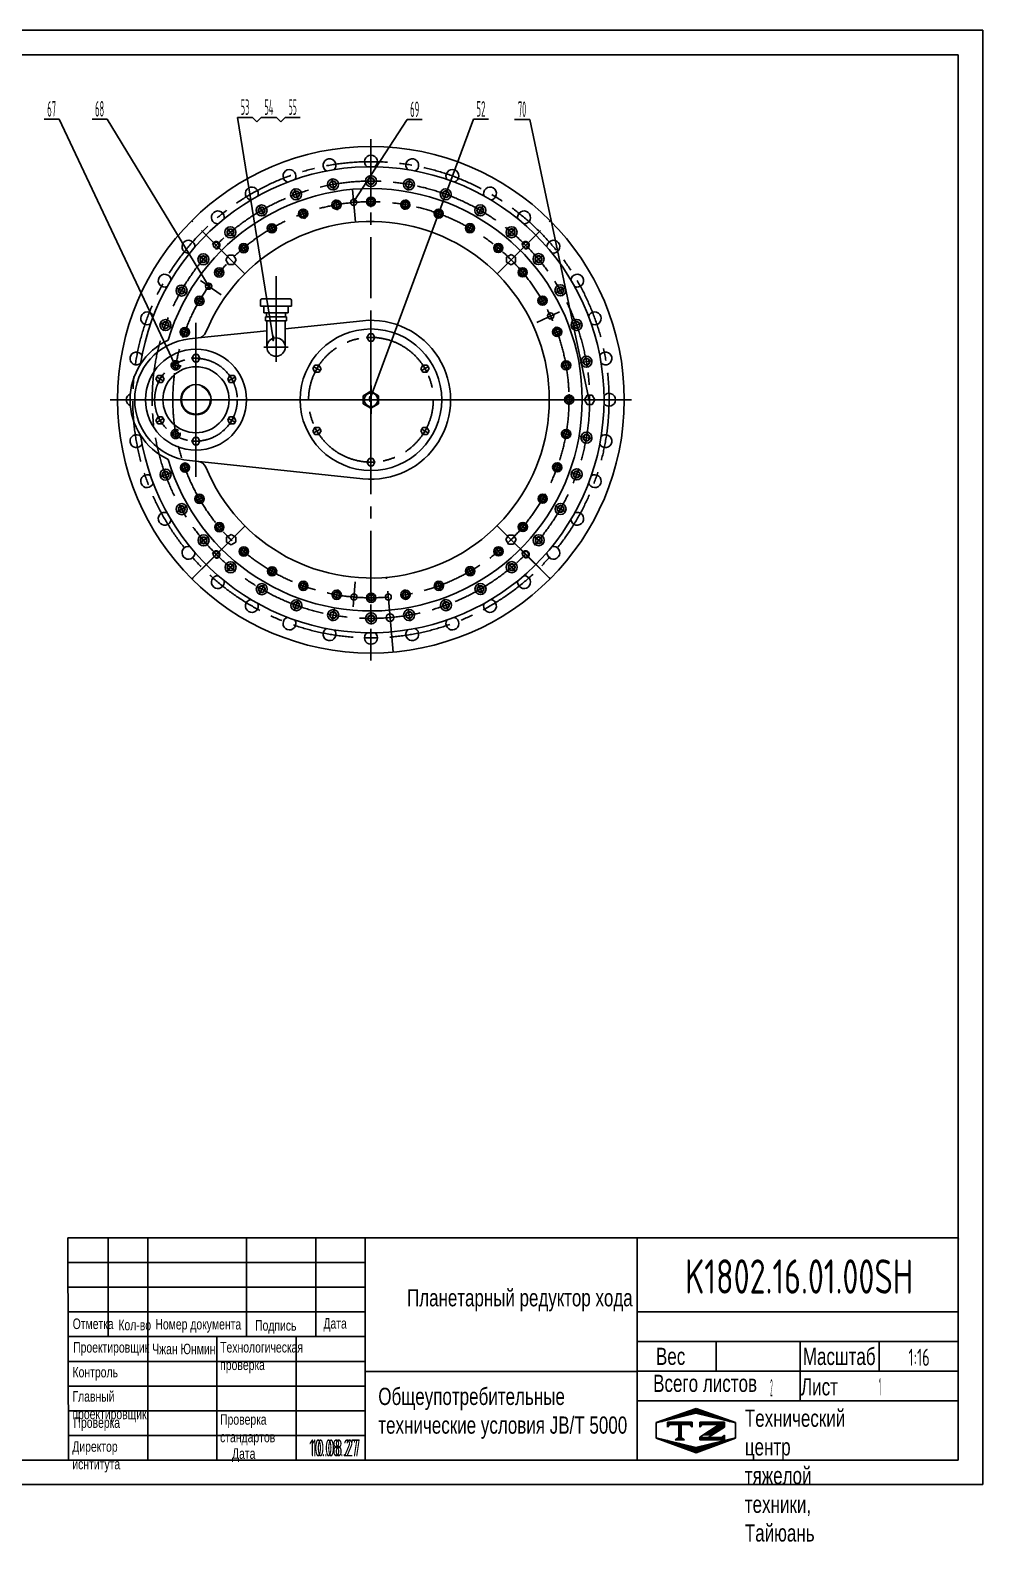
# Model space of a CAD drawing. Header units: millimetres. Extents: x -519 to 6201, y -152 to 4787.
# Drawn here: x 3090 to 6201, y -152 to 4787 of the extents above; entities that cross this region are included whole.
import ezdxf
from ezdxf.enums import TextEntityAlignment as Align

# ---------------------------------------------------------------- set-up
doc = ezdxf.new("R2010")
doc.units = ezdxf.units.MM
doc.header["$LTSCALE"] = 160
doc.linetypes.add('F', pattern=[0.75, 0.5, -0.25])
doc.linetypes.add('G', pattern=[2, 1.25, -0.25, 0.25, -0.25])
for name, color, linetype in [('01', 7, 'Continuous'), ('02', 1, 'Continuous'), ('04', 2, 'F'), ('05', 4, 'G'), ('11', 3, 'Continuous'), ('THICK', 7, 'Continuous')]:
    doc.layers.add(name, color=color, linetype=linetype)
doc.styles.get("Standard").update_dxf_attribs({"font": 'isocp', "width": 0.707, "bigfont": 'intecad.shx'})

# ---------------------------------------------------------------- blocks, each defined once
blk = doc.blocks.new('*U11')
blk.add_circle((0, 0), 9.72)
at = {"layer": '01'}
for p, q in [((0, 9.7), (-8.4, 4.9)), ((-8.4, 4.9), (-8.4, -4.9)), ((8.4, 4.9), (0, 9.7)), ((8.4, -4.9), (8.4, 4.9)), ((-8.4, -4.9), (0, -9.7)), ((0, -9.7), (8.4, -4.9))]:
    blk.add_line(p, q, dxfattribs=at)
blk.add_circle((0, 0), 15, dxfattribs=at)
at = {"layer": '05'}
for p, q in [((-17.5, 0), (16.6, 0)), ((0, 17), (0, -17.4))]:
    blk.add_line(p, q, dxfattribs=at)
blk = doc.blocks.new('*U12')
blk.add_circle((0, 0), 10.9)
at = {"layer": '01'}
for p, q in [((0, 10.9), (-9.4, 5.4)), ((-9.4, 5.4), (-9.4, -5.4)), ((9.4, 5.4), (0, 10.9)), ((9.4, -5.4), (9.4, 5.4)), ((-9.4, -5.4), (0, -10.9)), ((0, -10.9), (9.4, -5.4))]:
    blk.add_line(p, q, dxfattribs=at)
blk.add_circle((0, 0), 18, dxfattribs=at)
at = {"layer": '05'}
for p, q in [((-20.5, 0), (19.6, 0)), ((0, 20), (0, -20.4))]:
    blk.add_line(p, q, dxfattribs=at)
blk = doc.blocks.new('*U6')
at = {"layer": '01'}
for p, q in [((0, 13.1), (-12, 6.2)), ((-12, 6.2), (-12, 0)), ((-12, -6.2), (-12, 0)), ((12, 6.2), (0, 13.1)), ((12, 0), (12, 6.2)), ((12, 0), (12, -6.2)), ((0, -13.1), (-12, -6.2)), ((12, -6.2), (0, -13.1))]:
    blk.add_line(p, q, dxfattribs=at)
at = {"layer": '05'}
for p, q in [((-13.7, 0), (14.5, 0)), ((0, 14.7), (0, -14.3))]:
    blk.add_line(p, q, dxfattribs=at)
blk = doc.blocks.new('*U7')
at = {"layer": '01'}
for p, q in [((0, 27.7), (-25, 13.3)), ((-25, 13.3), (-25, 0)), ((-25, -13.3), (-25, 0)), ((25, 13.3), (0, 27.7)), ((25, 0), (25, 13.3)), ((25, 0), (25, -13.3)), ((0, -27.7), (-25, -13.3)), ((25, -13.3), (0, -27.7))]:
    blk.add_line(p, q, dxfattribs=at)
at = {"layer": '05'}
for p, q in [((-26.7, 0), (27.5, 0)), ((0, 29.3), (0, -28.9))]:
    blk.add_line(p, q, dxfattribs=at)
blk = doc.blocks.new('*U29')
at = {"layer": '01'}
for p, q in [((0, 16.5), (-15, 7.8)), ((-15, 7.8), (-15, 0)), ((-15, -7.8), (-15, 0)), ((15, 7.8), (0, 16.5)), ((15, 0), (15, 7.8)), ((15, 0), (15, -7.8)), ((0, -16.5), (-15, -7.8)), ((15, -7.8), (0, -16.5))]:
    blk.add_line(p, q, dxfattribs=at)
at = {"layer": '05'}
for p, q in [((-16.7, 0), (17.5, 0)), ((0, 18), (0, -17.7))]:
    blk.add_line(p, q, dxfattribs=at)
blk = doc.blocks.new('*U45')
at = {"layer": '01'}
for points in [[(415, 292), (25, 292)], [(25, 292), (25, 5)], [(415, 5), (415, 292)], [(25, 5), (415, 5)]]:
    blk.add_lwpolyline(points, dxfattribs=at)
at = {"layer": '02'}
for points in [[(420, 297), (0, 297)], [(0, 297), (0, 0)], [(420, 0), (420, 297)], [(0, 0), (420, 0)]]:
    blk.add_lwpolyline(points, dxfattribs=at)
blk = doc.blocks.new('*X49')
at = {"color": 0}
for p, q in [((127.06, 7.8), (132.06, 7.8)), ((127.06, 7.5), (132.06, 7.5)), ((127.06, 7.2), (127.32, 7.2)), ((129.23, 6.3), (131.04, 6.3)), ((129.7, 6.6), (131.51, 6.6)), ((130.16, 6.9), (131.98, 6.9)), ((130.62, 7.2), (132.06, 7.2)), ((127.84, 5.4), (129.64, 5.4)), ((128.3, 5.7), (130.1, 5.7)), ((128.77, 6), (130.57, 6))]:
    blk.add_line(p, q, dxfattribs=at)
blk = doc.blocks.new('*X50')
at = {"color": 0}
for p, q in [((127.06, 4.8), (132.06, 4.8)), ((127.06, 4.5), (132.06, 4.5)), ((131.84, 5.1), (132.06, 5.1))]:
    blk.add_line(p, q, dxfattribs=at)
blk = doc.blocks.new('*X48')
at = {"color": 0}
for p, q in [((122.34, 4.5), (123.72, 4.5)), ((122.82, 4.8), (123.24, 4.8))]:
    blk.add_line(p, q, dxfattribs=at)
blk = doc.blocks.new('*X47')
at = {"color": 0}
for p, q in [((120.53, 7.8), (125.53, 7.8)), ((120.53, 7.5), (125.53, 7.5)), ((120.53, 7.2), (120.79, 7.2)), ((125.27, 7.2), (125.53, 7.2))]:
    blk.add_line(p, q, dxfattribs=at)
blk = doc.blocks.new('*X46')
at = {"color": 0}
for p, q in [((122.38, 9.3), (124.32, 9.3)), ((123.24, 9.6), (125.52, 9.6)), ((124.1, 9.9), (128.52, 9.9)), ((124.97, 10.2), (127.67, 10.2)), ((125.83, 10.5), (126.82, 10.5)), ((127.02, 9.6), (129.37, 9.6)), ((128.22, 9.3), (130.22, 9.3)), ((118.22, 7.8), (118.32, 7.8)), ((118.22, 7.5), (118.27, 7.5)), ((118.22, 7.2), (118.27, 7.2)), ((118.22, 6.9), (118.27, 6.9)), ((118.22, 6.6), (118.27, 6.6)), ((118.22, 6.3), (118.27, 6.3)), ((118.94, 8.1), (119.52, 8.1)), ((119.8, 8.4), (120.72, 8.4)), ((120.66, 8.7), (121.92, 8.7)), ((121.52, 9), (123.12, 9)), ((129.42, 9), (131.07, 9)), ((130.62, 8.7), (131.92, 8.7)), ((131.82, 8.4), (132.77, 8.4)), ((133.02, 8.1), (133.62, 8.1)), ((134.22, 7.8), (134.32, 7.8)), ((134.27, 7.5), (134.32, 7.5)), ((134.27, 7.2), (134.32, 7.2)), ((134.27, 6.9), (134.32, 6.9)), ((134.27, 6.6), (134.32, 6.6)), ((134.27, 6.3), (134.32, 6.3)), ((118.22, 6), (118.27, 6)), ((118.22, 5.7), (118.27, 5.7)), ((118.22, 5.4), (118.27, 5.4)), ((118.22, 5.1), (118.27, 5.1)), ((118.22, 4.8), (118.27, 4.8)), ((118.79, 4.5), (119.42, 4.5)), ((119.61, 4.2), (120.62, 4.2)), ((120.43, 3.9), (121.82, 3.9)), ((121.26, 3.6), (123.02, 3.6)), ((122.08, 3.3), (124.22, 3.3)), ((128.32, 3.3), (130.51, 3.3)), ((129.52, 3.6), (131.32, 3.6)), ((130.72, 3.9), (132.14, 3.9)), ((131.92, 4.2), (132.95, 4.2)), ((133.12, 4.5), (133.76, 4.5)), ((134.27, 6), (134.32, 6)), ((134.27, 5.7), (134.32, 5.7)), ((134.27, 5.4), (134.32, 5.4)), ((134.27, 5.1), (134.32, 5.1)), ((134.27, 4.8), (134.32, 4.8)), ((122.91, 3), (125.42, 3)), ((123.73, 2.7), (128.89, 2.7)), ((124.55, 2.4), (128.07, 2.4)), ((125.38, 2.1), (127.26, 2.1)), ((126.2, 1.8), (126.45, 1.8)), ((127.12, 3), (129.7, 3))]:
    blk.add_line(p, q, dxfattribs=at)

msp = doc.modelspace()

# ---------------------------------------------------------------- linework, layer by layer
for centre in [(3707.1175, 3994.8407), (3642.4815, 3902.421)]:
    msp.add_circle(centre, 9.72)
at = {"layer": '01'}
for p, q in [((3737.3782, 4051.3705), (3728.7179, 4036.3705)), ((3745.4829, 4051.3705), (3737.3782, 4051.3705)), ((3745.4829, 4051.3705), (3753.5877, 4051.3705)), ((3753.5877, 4051.3705), (3762.2479, 4036.3705)), ((4660.117, 4053.4977), (4645.117, 4044.8374)), ((4675.117, 4044.8374), (4660.117, 4053.4977)), ((3699.6715, 4001.0886), (3697.9837, 3991.5164)), ((3708.8053, 4004.4131), (3699.6715, 4001.0886)), ((3716.2513, 3998.1651), (3708.8053, 4004.4131)), ((3728.7179, 4036.3705), (3737.3782, 4021.3705)), ((3737.3782, 4021.3705), (3745.4829, 4021.3705)), ((3753.5877, 4021.3705), (3745.4829, 4021.3705)), ((3762.2479, 4036.3705), (3753.5877, 4021.3705)), ((4645.117, 4044.8374), (4645.117, 4036.7327)), ((4645.117, 4028.6279), (4645.117, 4036.7327)), ((4660.117, 4019.9677), (4645.117, 4028.6279)), ((4675.117, 4028.6279), (4660.117, 4019.9677)), ((4675.117, 4036.7327), (4675.117, 4044.8374)), ((4675.117, 4036.7327), (4675.117, 4028.6279)), ((3697.9837, 3991.5164), (3705.4297, 3985.2684)), ((3705.4297, 3985.2684), (3714.5634, 3988.5929)), ((3714.5634, 3988.5929), (3716.2513, 3998.1651)), ((3634.0638, 3907.281), (3634.0637, 3897.561)), ((3642.4815, 3912.141), (3634.0638, 3907.281)), ((3650.8993, 3907.2809), (3642.4815, 3912.141)), ((3650.8993, 3897.561), (3650.8993, 3907.2809)), ((3634.0637, 3897.561), (3642.4816, 3892.701)), ((3642.4816, 3892.701), (3650.8993, 3897.561)), ((4803.3923, 3807.1098), (4801.7045, 3797.5375)), ((4812.5262, 3810.4342), (4803.3923, 3807.1098)), ((4202.981, 3579.2346), (4202.6189, 3579.2346)), ((4202.6189, 3579.2346), (4202.6189, 3579.2346)), ((3730.8451, 3129.8412), (3745.8451, 3138.5015)), ((3730.8451, 3121.7365), (3730.8451, 3129.8412)), ((3730.8451, 3121.7365), (3730.8451, 3113.6317)), ((3730.8451, 3113.6317), (3745.8451, 3104.9715)), ((3745.8451, 3138.5015), (3760.8451, 3129.8412)), ((3745.8451, 3104.9715), (3760.8451, 3113.6317)), ((3760.8451, 3129.8412), (3760.8451, 3121.7365)), ((3760.8451, 3113.6317), (3760.8451, 3121.7365)), ((4643.7141, 3122.0986), (4652.3744, 3137.0986)), ((4652.3744, 3107.0986), (4643.7141, 3122.0986)), ((4652.3744, 3137.0986), (4660.4791, 3137.0986)), ((4668.5839, 3137.0986), (4660.4791, 3137.0986)), ((4677.2441, 3122.0986), (4668.5839, 3137.0986)), ((4668.5839, 3107.0986), (4677.2441, 3122.0986)), ((4660.4791, 3107.0986), (4652.3744, 3107.0986)), ((4660.4791, 3107.0986), (4668.5839, 3107.0986)), ((4100.1211, 2945.3256), (4092.6751, 2951.5734)), ((4098.4332, 2935.7531), (4100.1211, 2945.3256))]:
    msp.add_line(p, q, dxfattribs=at)
at = {"layer": '01', "color": 7, "linetype": 'Continuous'}
for p, q in [((3841.6358, 3903.6301), (3841.6358, 3884.6301)), ((3846.6358, 3908.6301), (3938.6358, 3908.6301)), ((3943.6358, 3903.6301), (3943.6358, 3884.6301)), ((3841.6358, 3884.6301), (3943.6358, 3884.6301)), ((3853.2492, 3884.6301), (3853.2492, 3863.6301)), ((3853.2492, 3863.6301), (3932.0223, 3863.6301)), ((3861.2952, 3863.6301), (3861.2952, 3849.9032)), ((3923.9763, 3863.6301), (3923.9763, 3849.9032)), ((3932.0223, 3884.6301), (3932.0223, 3863.6301)), ((3638.7752, 3781.1269), (3862.6358, 3804.6036)), ((3858.1431, 3849.9032), (3927.1284, 3849.9032)), ((3858.1431, 3849.9032), (3858.1431, 3837.6301)), ((3858.1431, 3837.6301), (3927.1284, 3837.6301)), ((3862.6358, 3837.6301), (3862.6358, 3751.3765)), ((3922.6358, 3837.6301), (3922.6358, 3751.3765)), ((3922.6358, 3810.8959), (4175.9008, 3837.4563)), ((3927.1284, 3849.9032), (3927.1284, 3837.6301)), ((3610.2596, 3778.1364), (3638.7752, 3781.1269)), ((4175.9008, 3321.0128), (3610.2596, 3380.3328))]:
    msp.add_line(p, q, dxfattribs=at)
at = {"layer": '01'}
for centre, radius in [((4202.6189, 3579.2346), 827.5), ((4146.2291, 4223.7725), 10), ((3697.4795, 4084.374), 9.6), ((4707.7583, 4084.374), 9.6), ((3707.1175, 3994.8407), 15), ((3642.4815, 3902.421), 15), ((4202.6189, 3579.2346), 231.2125), ((3631.1189, 3579.2346), 165), ((3631.1189, 3579.2346), 108), ((3631.1189, 3579.2346), 49.58), ((4202.981, 3579.2346), 22.275), ((3697.4797, 3073.3709), 9.6), ((4707.7583, 3074.0952), 9.6), ((4259.0087, 2934.6966), 10), ((4264.8808, 2867.578), 12.5)]:
    msp.add_circle(centre, radius, dxfattribs=at)
at = {"layer": '01', "color": 7, "linetype": 'Continuous'}
for centre, radius in [((3672.5382, 3950.2109), 10), ((4789.4774, 3853.1234), 10), ((3892.6358, 3751.1942), 30), ((4146.9275, 2934.3694), 10)]:
    msp.add_circle(centre, radius, dxfattribs=at)
at = {"layer": '01'}
for centre, radius, start, end in [((4067.538, 4345.3165), 21, 317.5135205, 242.4864795), ((4202.6189, 4357.1346), 21, 307.5135205, 232.4864795), ((4337.6998, 4345.3165), 21, 297.5135205, 222.4864795), ((4202.6189, 3579.2346), 761.35, 188.7719222, 171.2280778), ((3936.5614, 4310.2215), 21, 327.5135205, 252.4864795), ((4468.6764, 4310.2215), 21, 287.5135205, 212.4864795), ((4202.6189, 3579.2346), 690, 196.4235839, 163.5764161), ((3813.6689, 4252.9157), 21, 337.5135205, 262.4864795), ((4591.5689, 4252.9157), 21, 277.5135205, 202.4864795), ((4202.6189, 3579.2346), 582.5, 202.2304338, 157.7695662), ((3702.5944, 4175.1405), 21, 347.5135205, 272.4864795), ((4702.6434, 4175.1405), 21, 267.5135205, 192.4864795), ((3606.7129, 4079.2591), 21, 357.5135205, 282.4864795), ((4798.5249, 4079.2591), 21, 257.5135205, 182.4864795), ((3528.9377, 3968.1846), 21, 7.5135205, 292.4864795), ((4876.3001, 3968.1846), 21, 247.5135205, 172.4864795), ((3471.632, 3845.292), 21, 17.5135205, 302.4864795), ((4933.6058, 3845.292), 21, 237.5135205, 162.4864795), ((3631.1189, 3579.2346), 214.9926, 114.8491257, 245.1508743), ((3631.1189, 3579.2346), 199.9926, 95.9868432, 264.0131568), ((3635.6462, 3810.9632), 30, 275.9868432, 337.7695662), ((3436.5369, 3714.3155), 21, 27.5135205, 312.4864795), ((4968.7008, 3714.3155), 21, 227.5135205, 152.4864795), ((4980.5189, 3579.2346), 21, 217.5135205, 142.4864795), ((3436.5369, 3444.1537), 21, 47.5135205, 332.4864795), ((4968.7008, 3444.1537), 21, 207.5135205, 132.4864795), ((3635.6462, 3347.5059), 30, 22.2304338, 84.0131568), ((3471.632, 3313.1771), 21, 57.5135205, 342.4864795), ((4933.6058, 3313.1771), 21, 197.5135205, 122.4864795), ((3528.9377, 3190.2846), 21, 67.5135205, 352.4864795), ((4876.3001, 3190.2846), 21, 187.5135205, 112.4864795), ((3606.7129, 3079.2101), 21, 77.5135205, 2.4864795), ((4798.5249, 3079.2101), 21, 177.5135205, 102.4864795), ((3702.5944, 2983.3286), 21, 87.5135205, 12.4864795), ((4702.6434, 2983.3286), 21, 167.5135205, 92.4864795), ((3813.6689, 2905.5534), 21, 97.5135205, 22.4864795), ((4591.5689, 2905.5534), 21, 157.5135205, 82.4864795), ((3936.5614, 2848.2477), 21, 107.5135205, 32.4864795), ((4468.6764, 2848.2477), 21, 147.5135205, 72.4864795), ((4067.538, 2813.1526), 21, 117.5135205, 42.4864795), ((4202.6189, 2801.3346), 21, 127.5135205, 52.4864795), ((4337.6998, 2813.1526), 21, 137.5135205, 62.4864795)]:
    msp.add_arc(centre, radius, start, end, dxfattribs=at)
at = {"layer": '01', "color": 7, "linetype": 'Continuous'}
for centre, radius, start, end in [((3846.6358, 3903.6301), 5, 90, 180), ((3938.6358, 3903.6301), 5, 0, 90), ((4202.981, 3579.2346), 259.6379, 264.0131568, 95.9868432), ((3424.7189, 3579.2346), 21, 111.5194127, 248.4805873)]:
    msp.add_arc(centre, radius, start, end, dxfattribs=at)
at = {"layer": '01'}
msp.add_point((6120.8549, 837.3549), dxfattribs=at)
at = {"layer": '02'}
for p, q in [((3184.7032, 4496.2127), (3135.1032, 4496.2127)), ((3561.04, 3697.0847), (3184.7032, 4496.2127)), ((3341.2918, 4496.2127), (3291.6918, 4496.2127)), ((3674.327, 3947.6489), (3341.2918, 4496.2127)), ((3883.4657, 3777.7473), (3766.5571, 4501.9046)), ((3766.5571, 4501.9046), (3816.1571, 4501.9046)), ((3816.1571, 4501.9046), (3830.2992, 4487.7624)), ((3830.2992, 4487.7624), (3844.4414, 4501.9046)), ((3844.4414, 4501.9046), (3894.0414, 4501.9046)), ((3894.0414, 4501.9046), (3908.1835, 4487.7624)), ((3908.1835, 4487.7624), (3922.3256, 4501.9046)), ((3922.3256, 4501.9046), (3971.9256, 4501.9046)), ((4147.2703, 4226.8922), (4320.8277, 4494.9065)), ((4199.1661, 3579.6157), (4537.0755, 4496.2127)), ((4320.8277, 4494.9065), (4370.4277, 4494.9065)), ((4537.0755, 4496.2127), (4586.6755, 4496.2127)), ((4721.2105, 4494.9065), (4671.6105, 4494.9065)), ((4914.5385, 3582.5672), (4721.2105, 4494.9065))]:
    msp.add_line(p, q, dxfattribs=at)
at = {"layer": '02', "color": 1, "linetype": 'Continuous'}
msp.add_line((5054.1189, 3579.2346), (3351.1189, 3579.2346), dxfattribs=at)
at = {"layer": '02'}
for centre in [(3697.4795, 4084.374), (4707.7583, 4084.374), (3697.4797, 3073.3709), (4707.7583, 3074.0952)]:
    msp.add_arc(centre, 12, 260, 170, dxfattribs=at)
at = {"layer": '04', "color": 2, "linetype": 'F'}
for p, q in [((3555.5767, 3693.6294), (3561.8246, 3701.0754)), ((3558.9011, 3684.4956), (3555.5767, 3693.6294)), ((3568.4735, 3682.8078), (3558.9011, 3684.4956)), ((3561.8246, 3701.0754), (3571.397, 3699.3875)), ((3574.7214, 3690.2537), (3568.4735, 3682.8078)), ((3571.397, 3699.3875), (3574.7214, 3690.2537)), ((3555.4509, 3465.553), (3558.7753, 3474.6868)), ((3561.6988, 3458.107), (3555.4509, 3465.553)), ((3558.7753, 3474.6868), (3568.3477, 3476.3746)), ((3571.2712, 3459.7949), (3561.6988, 3458.107)), ((3568.3477, 3476.3746), (3574.5956, 3468.9287)), ((3574.5956, 3468.9287), (3571.2712, 3459.7949))]:
    msp.add_line(p, q, dxfattribs=at)
for centre, radius in [((3565.149, 3691.9416), 15), ((3565.149, 3691.9416), 9.72), ((3565.0233, 3467.2408), 15), ((3565.0233, 3467.2408), 9.72)]:
    msp.add_circle(centre, radius, dxfattribs=at)
at = {"layer": '05', "color": 4, "linetype": 'G'}
for p, q in [((4202.6189, 4430.7346), (4202.6189, 2727.7346)), ((4151.8507, 4159.518), (4142.4814, 4266.6089)), ((3791.0913, 3990.7621), (3617.8502, 4164.0033)), ((4614.5086, 3991.1243), (4787.7498, 4164.3654)), ((3714.7152, 4067.1383), (3652.5605, 4129.2929)), ((3713.3169, 3921.6573), (3646.4564, 3968.4736)), ((3892.6358, 3983.3698), (3892.6358, 3699.8899)), ((4744.3599, 3832.0848), (4818.3342, 3866.5796)), ((3631.1189, 3792.4724), (3631.1189, 3351.7346)), ((3488.2439, 3559.5026), (3488.2439, 3599.6908)), ((3791.4534, 3167.3449), (3618.2123, 2994.1037)), ((4614.8707, 3167.707), (4788.1119, 2994.4658)), ((3617.488, 2994.1037), (3714.7152, 3091.3309)), ((4787.7498, 2994.1037), (4690.5226, 3091.3309)), ((4151.2663, 2983.9616), (4144.1525, 2902.6506)), ((4274.7403, 2754.8835), (4253.3871, 2998.9512))]:
    msp.add_line(p, q, dxfattribs=at)
at = {"layer": '05'}
for p, q in [((3694.0896, 4005.7725), (3720.4673, 3983.6389)), ((3695.8997, 3981.4718), (3717.7948, 4007.5655)), ((3627.7532, 3910.9243), (3657.5737, 3893.7075)), ((3633.7556, 3887.3072), (3650.787, 3916.8065)), ((4202.6189, 3863.2346), (4202.6189, 3295.2346)), ((3631.1189, 3830.7346), (3631.1189, 3327.7346)), ((3631.1189, 3818.2272), (3631.1189, 3340.242)), ((3631.1189, 3815.7346), (3631.1189, 3342.7346)), ((4202.6189, 3834.4471), (4202.6189, 3324.0221)), ((4202.6189, 3806.9471), (4202.6189, 3351.5221)), ((3631.1189, 3768.2346), (3631.1189, 3390.2346)), ((3892.6358, 3708.5045), (3892.6358, 3793.884)), ((3568.1795, 3709.1283), (3562.2646, 3675.583)), ((3631.1189, 3738.2346), (3631.1189, 3420.2346)), ((3931.8677, 3751.3765), (3852.6795, 3751.3765)), ((3548.4006, 3694.8948), (3582.3112, 3688.9154)), ((4202.981, 3625.5095), (4202.981, 3532.9596)), ((3882.6189, 3579.2346), (3379.6189, 3579.2346)), ((3870.1115, 3579.2346), (3392.1263, 3579.2346)), ((3867.6189, 3579.2346), (3394.6189, 3579.2346)), ((3820.1189, 3579.2346), (3442.1189, 3579.2346)), ((3790.1189, 3579.2346), (3472.1189, 3579.2346)), ((4486.6189, 3579.2346), (3918.6189, 3579.2346)), ((4457.8314, 3579.2346), (3947.4064, 3579.2346)), ((4430.3314, 3579.2346), (3974.9064, 3579.2346)), ((4249.256, 3579.2346), (4156.7061, 3579.2346)), ((3548.2749, 3464.2876), (3582.1855, 3470.267)), ((3561.9928, 3484.4276), (3567.9077, 3450.8822))]:
    msp.add_line(p, q, dxfattribs=at)
at = {"layer": '05', "color": 4, "linetype": 'G'}
for centre, radius in [((4202.6189, 3579.2346), 777.9), ((4202.6189, 3579.2346), 714.375), ((4202.6189, 3579.2346), 647), ((4202.6189, 3579.2346), 203.7125), ((3631.1189, 3579.2346), 135), ((3631.1189, 3579.2346), 46.9801)]:
    msp.add_circle(centre, radius, dxfattribs=at)
at = {"layer": 'THICK'}
for p, q in [((3213.1905, 840.9494), (3215.3939, 114.5842)), ((3213.1905, 840.9494), (6120.8549, 840.9494)), ((3344.4838, 840.5991), (3344.4838, 840.9494)), ((3344.5255, 518.1204), (3344.5255, 840.9494)), ((3473.6571, 114.5842), (3473.6571, 840.9494)), ((3796.4861, 518.1204), (3796.4861, 840.9494)), ((4022.4664, 518.1204), (4022.4664, 840.9494)), ((4183.8809, 114.5842), (4183.8809, 840.9494)), ((5071.6606, 114.5842), (5071.6606, 840.9494)), ((6120.8549, 114.5842), (6120.8549, 840.9494)), ((3215.3939, 598.8277), (4183.8809, 598.8277)), ((5071.6606, 598.8277), (6120.8549, 598.8277)), ((3215.3939, 518.1204), (4183.8809, 518.1204)), ((3699.6374, 114.5842), (3699.6374, 518.1204)), ((3957.9006, 114.5842), (3957.9006, 518.1204)), ((5071.6606, 501.979), (6120.8549, 501.979)), ((5329.9238, 405.1303), (5329.9238, 501.979)), ((5604.3285, 308.2816), (5604.3285, 501.979)), ((5862.5917, 405.1303), (5862.5917, 501.979)), ((4183.8809, 403.7311), (5071.6606, 403.7311)), ((5071.6606, 405.1303), (6120.8549, 405.1303)), ((5071.6606, 308.2816), (6120.8549, 308.2816)), ((3215.3939, 114.5842), (6120.8549, 114.5842))]:
    msp.add_line(p, q, dxfattribs=at)
at = {"layer": 'THICK', "color": 3}
for p, q in [((3215.3939, 760.2422), (4183.8809, 760.2422)), ((3215.3939, 679.5349), (4183.8809, 679.5349)), ((3215.3939, 437.4132), (4183.8809, 437.4132)), ((3215.3939, 356.7059), (4183.8809, 356.7059)), ((3215.3939, 275.9987), (4183.8809, 275.9987)), ((5133.8387, 237.3574), (5264.6658, 282.9244)), ((5134.6882, 236.3312), (5263.8198, 268.6141)), ((5263.8198, 268.6141), (5392.9514, 236.3312)), ((5264.6658, 282.9244), (5393.7939, 237.3574)), ((5133.8387, 186.6124), (5133.8387, 237.3574)), ((5134.6882, 187.9069), (5134.6882, 236.3312)), ((5171.1515, 222.7209), (5171.1515, 238.8623)), ((5171.1515, 238.8623), (5251.8588, 238.8623)), ((5179.2223, 230.7916), (5171.1515, 222.7209)), ((5243.7881, 230.7916), (5179.2223, 230.7916)), ((5207.9732, 230.8687), (5207.9732, 186.5962)), ((5211.504, 230.8687), (5211.504, 186.5962)), ((5215.5393, 230.8687), (5215.5393, 186.5962)), ((5251.8588, 222.7209), (5243.7881, 230.7916)), ((5251.8588, 238.8623), (5251.8588, 222.7209)), ((5276.5725, 238.8623), (5276.5725, 222.7209)), ((5276.5725, 238.8623), (5357.2797, 238.8623)), ((5276.5725, 222.7209), (5284.6432, 230.7916)), ((5340.1277, 230.7916), (5276.5725, 189.6707)), ((5284.6432, 230.7916), (5340.1277, 230.7916)), ((5357.2775, 222.875), (5315.9301, 196.4127)), ((5357.2797, 238.8623), (5357.2797, 222.7209)), ((5392.9514, 236.3312), (5392.9514, 187.9069)), ((5393.7939, 237.3574), (5393.7939, 186.6124)), ((3215.3939, 195.2914), (4183.8809, 195.2914)), ((5264.6658, 138.9741), (5133.8387, 186.6124)), ((5263.8198, 155.624), (5134.6882, 187.9069)), ((5211.504, 190.2856), (5195.8674, 180.4472)), ((5195.8674, 180.4472), (5211.504, 180.4472)), ((5211.504, 190.2856), (5227.1406, 180.4472)), ((5227.1406, 180.4472), (5211.504, 180.4472)), ((5392.9514, 187.9069), (5263.8198, 155.624)), ((5393.7939, 186.6124), (5264.6658, 138.9741)), ((5276.5725, 189.6707), (5276.5725, 180.4472)), ((5276.5725, 180.4472), (5357.2775, 180.4472)), ((5315.9301, 196.4127), (5303.5946, 188.518)), ((5349.2068, 188.518), (5303.5946, 188.518)), ((5357.2775, 196.5887), (5349.2068, 188.518)), ((5357.2775, 180.4472), (5357.2775, 196.5887))]:
    msp.add_line(p, q, dxfattribs=at)
for p in [(3215.3939, 195.2914), (3215.3939, 114.5842)]:
    msp.add_point(p, dxfattribs=at)

# ---------------------------------------------------------------- block references
at = {"layer": '01'}
for p, rotation in [((4202.6189, 3782.9471), 270), ((3631.1189, 3714.5972), 270), ((3513.8914, 3646.9159), 329.9999999999999), ((3748.3464, 3646.9159), 210), ((4026.1987, 3681.0908), 329.9999999999999), ((4379.0391, 3681.0908), 210), ((3513.8914, 3511.5533), 29.99999999999997), ((3748.3464, 3511.5533), 150), ((3631.1189, 3443.8719), 90), ((4026.1987, 3477.3783), 29.99999999999997), ((4379.0391, 3477.3783), 150), ((4202.6189, 3375.5221), 90)]:
    msp.add_blockref('*U6', p, dxfattribs=dict(at, rotation=rotation))
at = {"layer": '02'}
msp.add_blockref('*U7', (4202.6189, 3579.2346), dxfattribs=at)
at = {"layer": '05', "xscale": 16, "yscale": 16, "zscale": 16}
msp.add_blockref('*U45', (-519.1451, 34.5842), dxfattribs=at)
at = {"layer": '05'}
for name, p, rotation in [('*U12', (4078.5745, 4282.6937), 10), ('*U12', (4326.6743, 4282.8195), 349.9999999999998), ('*U12', (3958.3101, 4250.4036), 20), ('*U12', (4446.9714, 4250.6513), 339.9999999999998), ('*U12', (3845.4799, 4197.7204), 30), ('*U11', (3981.3537, 4187.0918), 20), ('*U11', (4090.274, 4216.3423), 10), ('*U11', (4314.9748, 4216.4681), 349.9999999999998), ('*U11', (4423.9278, 4187.3396), 339.9999999999998), ('*U12', (4559.8549, 4198.0825), 329.9999999999998), ('*U12', (3743.5122, 4126.2448), 40), ('*U11', (3879.1674, 4139.3719), 30), ('*U11', (4526.1674, 4139.7341), 329.9999999999998), ('*U12', (4661.895, 4126.7103), 319.9999999999998), ('*U11', (4618.5872, 4075.0981), 319.9999999999998), ('*U12', (3655.5053, 4038.1486), 49.99999999999999), ('*U11', (3786.82, 4074.6326), 40), ('*U12', (4749.9912, 4038.7034), 309.9999999999998), ('*U11', (4698.379, 3995.3956), 309.9999999999998), ('*U12', (3584.1331, 3936.1085), 59.99999999999999), ('*U12', (4821.4669, 3936.7357), 299.9999999999998), ('*U11', (4763.1184, 3903.0482), 299.9999999999998), ('*U12', (3531.5643, 3823.2249), 70), ('*U11', (3594.876, 3800.1813), 70), ('*U11', (4810.8383, 3800.8619), 289.9999999999998), ('*U12', (4874.1501, 3823.9055), 289.9999999999998), ('*U11', (4840.0888, 3691.9416), 279.9999999999998), ('*U12', (4906.4402, 3703.6411), 279.9999999999998), ('*U11', (4849.981, 3579.5967), 269.9999999999998), ('*U29', (4916.9939, 3579.2346), 270), ('*U11', (4840.2145, 3467.2408), 259.9999999999998), ('*U12', (4906.5659, 3455.5413), 259.9999999999998), ('*U12', (3531.812, 3334.5636), 110), ('*U11', (3595.1238, 3357.6072), 110), ('*U11', (4811.086, 3358.2878), 249.9999999999999), ('*U12', (4874.3978, 3335.2442), 249.9999999999999), ('*U11', (3642.8436, 3255.421), 120), ('*U11', (4763.4805, 3256.0482), 239.9999999999999), ('*U12', (3584.4952, 3221.7335), 120), ('*U12', (4821.829, 3222.3607), 239.9999999999999), ('*U11', (3707.583, 3163.0736), 130), ('*U11', (4698.8445, 3163.6284), 229.9999999999999), ('*U12', (3655.9708, 3119.7658), 130), ('*U12', (4750.4568, 3120.3206), 229.9999999999999), ('*U11', (3787.3748, 3083.371), 140), ('*U11', (4619.142, 3083.8366), 219.9999999999999), ('*U12', (3744.067, 3031.7588), 140), ('*U11', (3879.7946, 3018.7351), 150), ('*U11', (4526.7946, 3019.0972), 209.9999999999999), ('*U12', (4662.4498, 3032.2243), 219.9999999999999), ('*U12', (3846.1071, 2960.3866), 150), ('*U11', (3982.0343, 2971.1296), 159.9999999999999), ('*U11', (4424.6083, 2971.3773), 199.9999999999999), ('*U12', (4560.4821, 2960.7487), 209.9999999999999), ('*U12', (3958.9907, 2907.8178), 159.9999999999999), ('*U11', (4090.9873, 2942.0011), 169.9999999999999), ('*U11', (4203.3431, 2932.2346), 179.9999999999999), ('*U11', (4315.688, 2942.1268), 189.9999999999999), ('*U12', (4447.652, 2908.0655), 199.9999999999999), ('*U12', (4079.2877, 2875.6497), 169.9999999999999), ('*U12', (4203.3431, 2864.8596), 179.9999999999999), ('*U12', (4327.3876, 2875.7754), 189.9999999999999)]:
    msp.add_blockref(name, p, dxfattribs=dict(at, rotation=rotation))
for name, p in [('*U12', (4202.6189, 4293.6096)), ('*U11', (4202.6189, 4226.2346))]:
    msp.add_blockref(name, p, dxfattribs=at)
at = {"layer": 'THICK', "color": 3, "xscale": 16.14144950713992, "yscale": 16.14144950713865, "zscale": 16.14144950713975}
for name in ['*X46', '*X47', '*X49', '*X48', '*X50']:
    msp.add_blockref(name, (3225.6027, 110.6404), dxfattribs=at)

# ---------------------------------------------------------------- texts
at = {"layer": '01', "attachment_point": 1}
for s, insert, char_height in [('{\\fArial|b0|i0|c204|p34;Отметка}', (3228.5751, 577.3229), 34.417656), ('{\\fArial|b0|i0|c204|p34;Кол-во}', (3377.8337, 573.3637), 34.417656), ('{\\fArial|b0|i0|c204|p34;Номер документа}', (3498.7351, 576.0121), 34.417656), ('{\\fArial|b0|i0|c204|p34;Подпись}', (3824.2885, 572.044), 34.417656), ('{\\fArial|b0|i0|c204|p34;Дата}', (4047.5159, 578.6426), 34.417656), ('{\\fArial|b0|i0|c204|p34;Проектировщик}', (3230.0897, 500.4439), 34.417656), ('{\\fArial|b0|i0|c204|p34;\\C3;Чжан Юнмин}', (3488.1736, 495.1561), 34.417656), ('{\\fArial|b0|i0|c204|p34;Технологическая\\Pпроверка}', (3710.2112, 500.7026), 34.417656), ('{\\fArial|b0|i0|c204|p34;Вес}', (5133.6612, 481.9361), 56.215505), ('{\\fArial|b0|i0|c204|p34;Контроль}', (3228.1129, 419.3743), 34.417656), ('{\\fArial|b0|i0|c204|p34;Главный\\Pпроектировщик}', (3227.8081, 340.1562), 34.417656), ('{\\fArial|b0|i0|c204|p34;Проверка}', (3231.1717, 254.5583), 34.417656), ('{\\fArial|b0|i0|c204|p34;Проверка\\Pстандартов}', (3709.8816, 264.784), 34.417656), ('{\\fArial|b0|i0|c204|p34;Директор\\Pиснтитута}', (3227.2786, 176.3596), 34.417656), ('{\\fArial|b0|i0|c204|p34;Дата}', (3748.9858, 153.355), 34.417656)]:
    msp.add_mtext(s, dxfattribs=dict(at, insert=insert, char_height=char_height))
at = {"layer": '01', "insert": (5423.7755, 279.7529), "char_height": 56.215505, "width": 2.641744, "attachment_point": 1}
msp.add_mtext('{\\fArial|b0|i0|c204|p34;Технический центр\\Pтяжелой техники, Тайюань}', dxfattribs=at)
at = {"layer": '02', "width": 0.605172}
for p, p2 in [((4142.4703, 4218.8922), (4152.0703, 4218.8922)), ((3669.527, 3939.6489), (3679.127, 3939.6489)), ((3878.6657, 3769.7473), (3888.2657, 3769.7473)), ((3556.24, 3689.0847), (3565.84, 3689.0847)), ((4194.3661, 3571.6157), (4203.9661, 3571.6157)), ((4909.7385, 3574.5672), (4919.3385, 3574.5672))]:
    msp.add_text('●', height=16, dxfattribs=at).set_placement(p, p2, align=Align.FIT)
at = {"layer": '05', "attachment_point": 1}
for s, insert, char_height in [('{\\fArial|b0|i0|c204|p34;\\C3;Планетарный редуктор хода}', (4320.6245, 673.157), 56), ('{\\fArial|b0|i0|c204|p34;\\C0;Масштаб}', (5613.2037, 481.6701), 56.238), ('{\\fArial|b0|i0|c204|p34;\\C0;Общеупотребительные\\Pтехнические условия \\fArial|b0|i0|c0|p34;JB/T 5000}', (4226.6632, 351.0644), 56.238), ('{\\fArial|b0|i0|c204|p34;\\C0;Всего листов}', (5124.3741, 393.7622), 56.238), ('{\\fArial|b0|i0|c204|p34;\\C0;Лист}', (5607.2305, 382.3418), 56.238)]:
    msp.add_mtext(s, dxfattribs=dict(at, insert=insert, char_height=char_height))
at = {"layer": '11'}
for s, height, width, p, p2 in [('67', 50.91169, 0.452957, (3145.4903, 4504.2127), (3174.3162, 4504.2127)), ('68', 50.91169, 0.467633, (3301.6118, 4504.2127), (3331.3718, 4504.2127)), ('53', 50.91169, 0.437967, (3776.9593, 4509.9046), (3805.7549, 4509.9046)), ('54', 50.91169, 0.432994, (3854.3614, 4509.9046), (3884.1214, 4509.9046)), ('55', 50.91169, 0.401757, (3933.9182, 4509.9046), (3960.3331, 4509.9046)), ('69', 50.91169, 0.43918, (4330.8527, 4502.9065), (4360.4027, 4502.9065)), ('52', 50.91169, 0.446195, (4546.9955, 4504.2127), (4576.7555, 4504.2127)), ('70', 50.91169, 0.414809, (4683.203, 4502.9065), (4709.618, 4502.9065)), ('K1802.16.01.00SH', 112, 0.695901, (5228.4921, 658.5842), (5973.2176, 658.5842)), ('1:16', 56, 0.651173, (5958.2196, 422.5842), (6027.4901, 422.5842)), ('2', 56, 0.231781, (5506.6939, 322.8795), (5514.6123, 322.8795)), ('1', 56, 0.404, (5860.8957, 326.5842), (5868.8141, 326.5842)), ('10.08.27', 56.2155, 0.642055, (4000.7272, 126.6304), (4161.343, 126.6304)), ('10.08.27', 56, 0.642055, (4008.8549, 126.5842), (4168.8549, 126.5842))]:
    msp.add_text(s, height=height, dxfattribs=dict(at, width=width)).set_placement(p, p2, align=Align.FIT)

doc.saveas('drawing.dxf')
